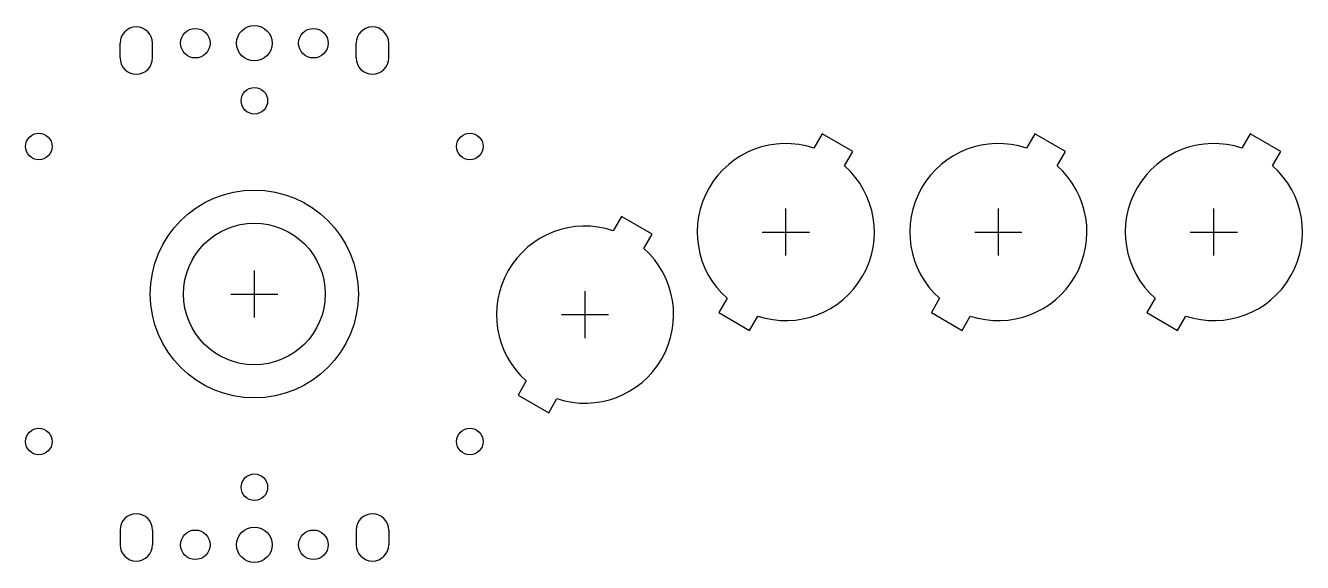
# Model space of a CAD drawing. Header units: millimetres. Extents: x -39 to 178, y -46 to 46.
import ezdxf

# ---------------------------------------------------------------- set-up
doc = ezdxf.new("R2010")
doc.units = ezdxf.units.MM
for name, color, linetype in [('BUTTONS', 1, 'Continuous'), ('GL_PLATE_HOLES', 2, 'Continuous'), ('JOYSTICK_BORE_24', 5, 'Continuous'), ('JOYSTICK_BORE_35.25', 3, 'Continuous'), ('REFERENCE', 8, 'Continuous')]:
    doc.layers.add(name, color=color, linetype=linetype)

msp = doc.modelspace()

# ---------------------------------------------------------------- linework, layer by layer
at = {"layer": 'BUTTONS'}
for points in [[(94.75, 24.73, 0.816497), (80.05, -0.73), (78.65, -3.16), (83.85, -6.16), (85.25, -3.73, 0.816497), (99.95, 21.73), (101.35, 24.16), (96.15, 27.16)], [(130.75, 24.73, 0.816497), (116.05, -0.73), (114.65, -3.16), (119.85, -6.16), (121.25, -3.73, 0.816497), (135.95, 21.73), (137.35, 24.16), (132.15, 27.16)], [(167.25, 24.73, 0.816497), (152.55, -0.73), (151.15, -3.16), (156.35, -6.16), (157.75, -3.73, 0.816497), (172.45, 21.73), (173.85, 24.16), (168.65, 27.16)], [(60.75, 10.73, 0.816497), (46.05, -14.73), (44.65, -17.16), (49.85, -20.16), (51.25, -17.73, 0.816497), (65.95, 7.73), (67.35, 10.16), (62.15, 13.16)]]:
    msp.add_lwpolyline(points, format="xyb", close=True, dxfattribs=at)
at = {"layer": 'GL_PLATE_HOLES'}
for p, q in [((-22.75, 40), (-22.75, 42.5)), ((-17.25, 40), (-17.25, 42.5)), ((17.25, 40), (17.25, 42.5)), ((22.75, 40), (22.75, 42.5)), ((-22.75, -40), (-22.75, -42.5)), ((-17.25, -40), (-17.25, -42.5)), ((17.25, -40), (17.25, -42.5)), ((22.75, -40), (22.75, -42.5))]:
    msp.add_line(p, q, dxfattribs=at)
for centre, radius in [((0, 42.5), 3), ((-10, 42.5), 2.5), ((10, 42.5), 2.5), ((0, 32.75), 2.25), ((-36.5, 25), 2.25), ((36.5, 25), 2.25), ((-36.5, -25), 2.25), ((36.5, -25), 2.25), ((0, -32.75), 2.25), ((-10, -42.5), 2.5), ((0, -42.5), 3), ((10, -42.5), 2.5)]:
    msp.add_circle(centre, radius, dxfattribs=at)
for centre, start, end in [((-20, 42.5), 0, 180), ((20, 42.5), 0, 180), ((-20, 40), 180, 360), ((20, 40), 180, 360), ((-20, -40), 0, 180), ((20, -40), 0, 180), ((-20, -42.5), -180, 0), ((20, -42.5), -180, 0)]:
    msp.add_arc(centre, 2.75, start, end, dxfattribs=at)
at = {"layer": 'JOYSTICK_BORE_24'}
msp.add_circle((0, 0), 12, dxfattribs=at)
at = {"layer": 'JOYSTICK_BORE_35.25'}
msp.add_circle((0, 0), 17.62, dxfattribs=at)
at = {"layer": 'REFERENCE'}
for p, q in [((90, 6.5), (90, 14.5)), ((126, 6.5), (126, 14.5)), ((162.5, 6.5), (162.5, 14.5)), ((86, 10.5), (94, 10.5)), ((122, 10.5), (130, 10.5)), ((158.5, 10.5), (166.5, 10.5)), ((0, -4), (0, 4)), ((-4, 0), (4, 0)), ((56, -7.5), (56, 0.5)), ((52, -3.5), (60, -3.5))]:
    msp.add_line(p, q, dxfattribs=at)

doc.saveas('drawing.dxf')
